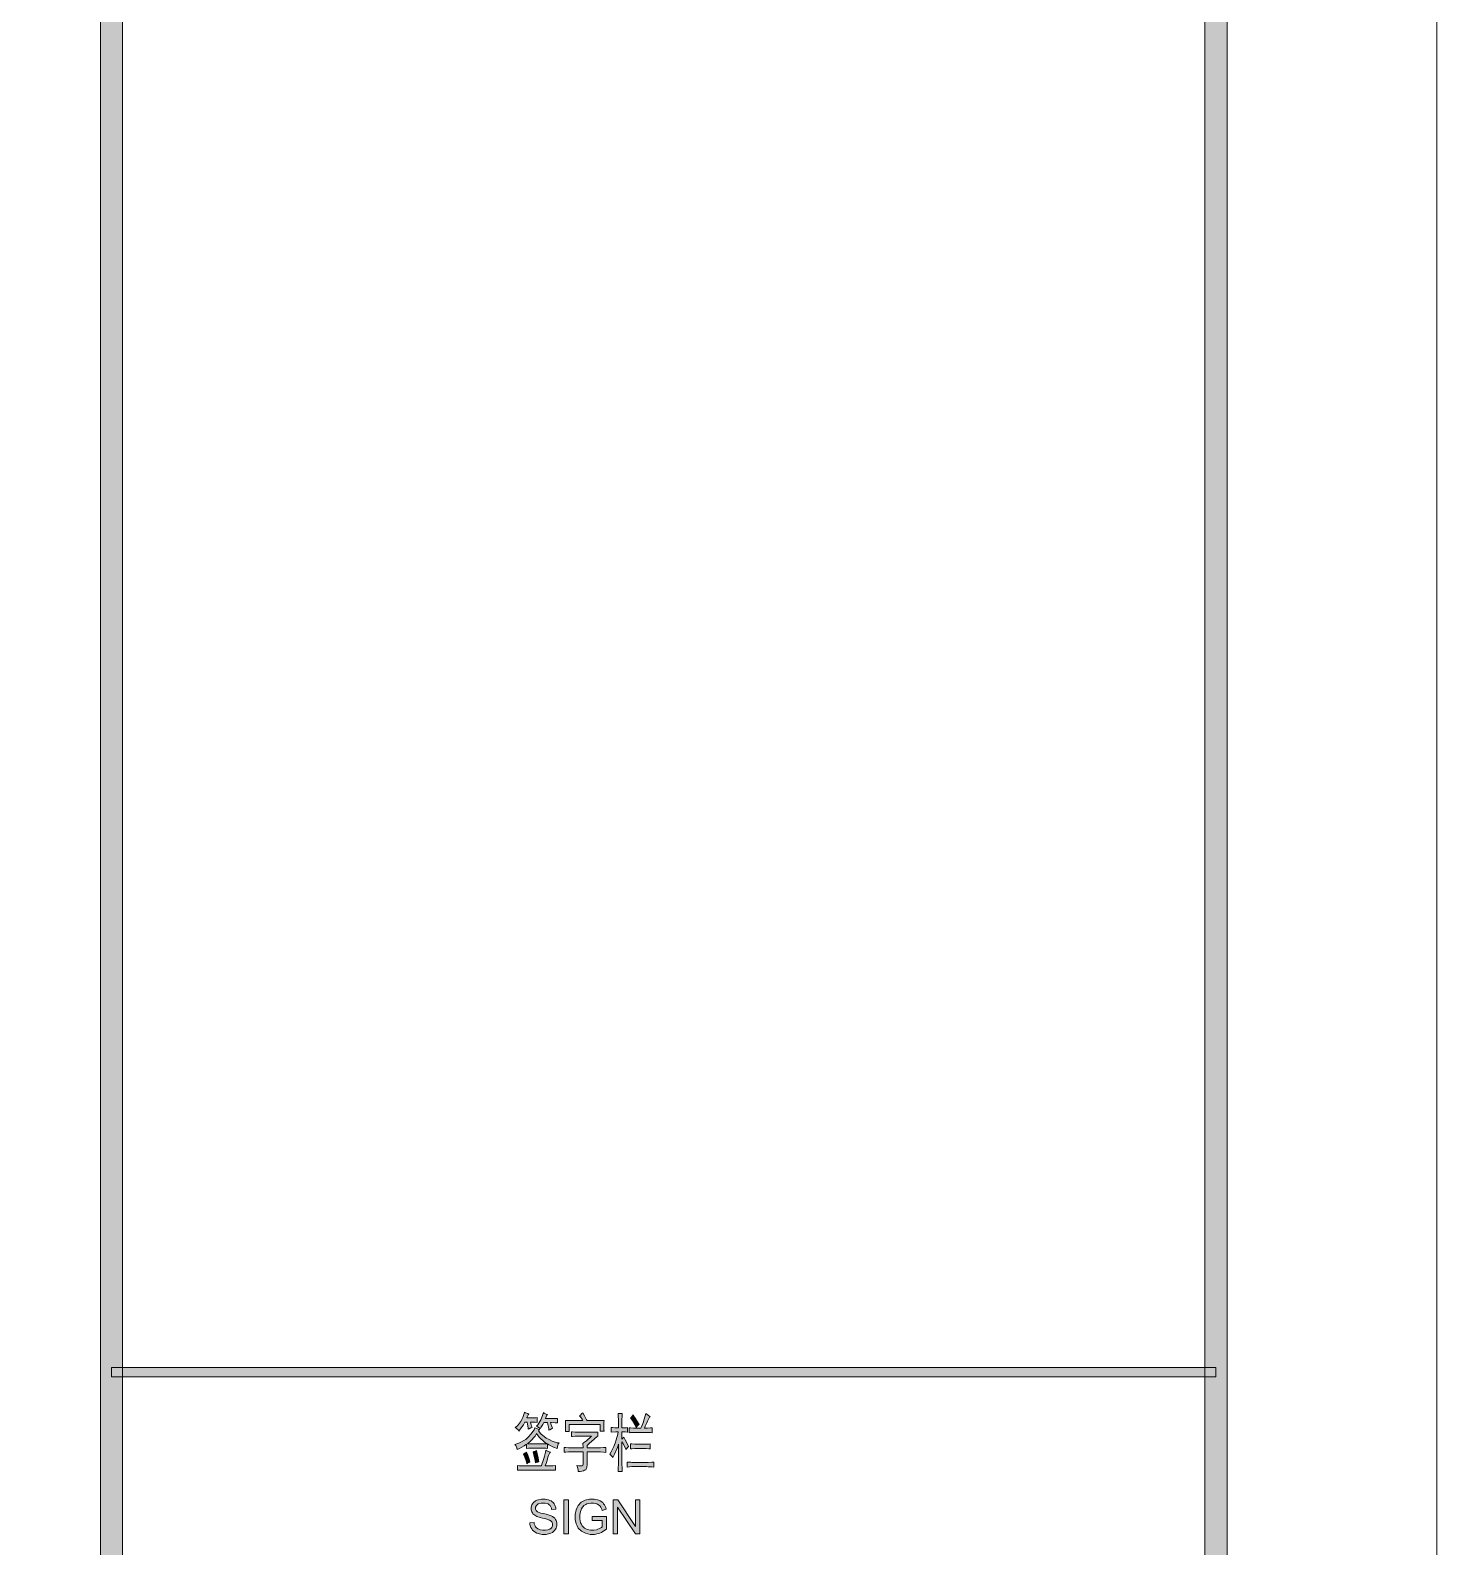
# Model space of a CAD drawing. Header units: millimetres. Extents: x 0 to 829, y 0 to 586.
# Drawn here: x 766.3 to 829.2, y 166.3 to 234 of the extents above; entities that cross this region are included whole.
import ezdxf

# ---------------------------------------------------------------- set-up
doc = ezdxf.new("R2010")
doc.units = ezdxf.units.MM

msp = doc.modelspace()

# ---------------------------------------------------------------- hatches: boundary and pattern name
h = msp.add_hatch(color=0)
h.dxf.hatch_style = 2
h.paths.add_polyline_path([(819.788528, 9.36625), (818.80075, 10.3505), (818.80075, 575.281778), (819.788528, 576.266028)])
h = msp.add_hatch(color=0)
h.dxf.hatch_style = 2
h.paths.add_polyline_path([(770.449028, 9.860139), (769.464778, 9.860139), (769.464778, 575.772139), (770.449028, 575.772139)])
h = msp.add_hatch(color=0)
h.dxf.hatch_style = 2
h.paths.add_polyline_path([(819.294639, 174.265167), (819.294639, 173.841833), (769.958667, 173.841833), (769.958667, 174.265167)])
h = msp.add_hatch(color=0)
h.dxf.hatch_style = 2
h.paths.add_polyline_path([(788.966333, 171.806306), (788.885194, 171.813361), (788.7335, 171.820417), (788.666472, 171.820417), (788.684111, 171.756917), (788.722917, 171.636972), (788.744083, 171.573472), (788.691167, 171.559361), (788.610028, 171.520556), (788.57475, 171.495861), (788.567694, 171.562889), (788.539472, 171.725167), (788.518306, 171.820417), (788.426583, 171.820417), (788.356028, 171.696944), (788.218444, 171.495861), (788.151417, 171.41825), (788.119667, 171.467639), (788.038528, 171.54525), (787.992667, 171.573472), (788.087917, 171.651083), (788.232556, 171.831), (788.281944, 171.929778), (788.327806, 172.028556), (788.394833, 172.197889), (788.408944, 172.261389), (788.451278, 172.240222), (788.546528, 172.197889), (788.602972, 172.173194), (788.571222, 172.141444), (788.525361, 172.056778), (788.51125, 172.007389), (788.768778, 172.007389), (788.818167, 172.007389), (788.916944, 172.014444), (788.966333, 172.017972)])
h = msp.add_hatch(color=0)
h.dxf.hatch_style = 2
h.paths.add_polyline_path([(789.650722, 171.541722), (789.608389, 171.520556), (789.530778, 171.474694), (789.491972, 171.453528), (789.484917, 171.534667), (789.449639, 171.707528), (789.424944, 171.795722), (789.266194, 171.795722), (789.220333, 171.718111), (789.139194, 171.580528), (789.100389, 171.520556), (789.065111, 171.559361), (788.983972, 171.612278), (788.941639, 171.629917), (789.001611, 171.696944), (789.093333, 171.841583), (789.128611, 171.919194), (789.163889, 171.996806), (789.227389, 172.162611), (789.252083, 172.250806), (789.287361, 172.222583), (789.375556, 172.18025), (789.424944, 172.162611), (789.40025, 172.123806), (789.357917, 172.028556), (789.343806, 171.975639), (789.650722, 171.975639), (789.693056, 171.975639), (789.809472, 171.979167), (789.883556, 171.986222), (789.883556, 171.785139), (789.770667, 171.792194), (789.611917, 171.795722), (789.566056, 171.795722), (789.583694, 171.746333), (789.626028, 171.619333)])
h = msp.add_hatch(color=0)
h.dxf.hatch_style = 2
h.paths.add_polyline_path([(791.008917, 172.240222), (791.086528, 172.102639), (791.181778, 171.922722), (791.199417, 171.883917), (791.957889, 171.883917), (791.954361, 171.802778), (791.947306, 171.675778), (791.947306, 171.629917), (791.947306, 171.591111), (791.954361, 171.48175), (791.957889, 171.407667), (791.792083, 171.407667), (791.792083, 171.707528), (790.398611, 171.707528), (790.398611, 171.397083), (790.232806, 171.397083), (790.236333, 171.474694), (790.243389, 171.598167), (790.243389, 171.6405), (790.243389, 171.686361), (790.236333, 171.806306), (790.232806, 171.883917), (791.008917, 171.883917), (790.977167, 171.947417), (790.906611, 172.056778), (790.867806, 172.106167), (790.899556, 172.134389), (790.970111, 172.201417)])
h = msp.add_hatch(color=0)
h.dxf.hatch_style = 2
h.paths.add_polyline_path([(792.282444, 171.573472), (792.335361, 171.573472), (792.444722, 171.569944), (792.497639, 171.562889), (792.599944, 171.562889), (792.599944, 171.831), (792.599944, 171.912139), (792.592889, 172.095583), (792.589361, 172.197889), (792.772806, 172.197889), (792.76575, 172.106167), (792.755167, 171.922722), (792.755167, 171.831), (792.755167, 171.562889), (792.857472, 171.562889), (792.889222, 171.562889), (792.963306, 171.569944), (793.005639, 171.573472), (793.005639, 171.365333), (792.991528, 171.368861), (792.906861, 171.379444), (792.839833, 171.3865), (792.755167, 171.3865), (792.755167, 171.051361), (792.839833, 171.143083), (792.899806, 171.030194), (793.005639, 170.825583), (793.055028, 170.730333), (793.023278, 170.698583), (792.959778, 170.631556), (792.931556, 170.596278), (792.882167, 170.709167), (792.793972, 170.882028), (792.755167, 170.942), (792.755167, 170.088278), (792.755167, 169.971861), (792.76575, 169.731972), (792.772806, 169.6085), (792.589361, 169.6085), (792.592889, 169.7355), (792.599944, 169.975389), (792.599944, 170.088278), (792.599944, 170.829111), (792.554083, 170.688), (792.427083, 170.391667), (792.349472, 170.2435), (792.314194, 170.285833), (792.247167, 170.359917), (792.215417, 170.388139), (792.278917, 170.486917), (792.395333, 170.733861), (792.44825, 170.882028), (792.501167, 171.026667), (792.57525, 171.280667), (792.589361, 171.3865), (792.483528, 171.3865), (792.282444, 171.365333)])
h = msp.add_hatch(color=0)
h.dxf.hatch_style = 2
h.paths.add_polyline_path([(794.021639, 172.074417), (793.989889, 172.035611), (793.926389, 171.92625), (793.894639, 171.859222), (793.862889, 171.788667), (793.799389, 171.629917), (793.764111, 171.541722), (793.824083, 171.541722), (793.898167, 171.54525), (794.039278, 171.559361), (794.106306, 171.562889), (794.106306, 171.340639), (794.039278, 171.347694), (793.894639, 171.351222), (793.8135, 171.351222), (793.365472, 171.351222), (793.280806, 171.351222), (793.139694, 171.347694), (793.08325, 171.340639), (793.08325, 171.562889), (793.139694, 171.559361), (793.280806, 171.54525), (793.365472, 171.541722), (793.605361, 171.541722), (793.633583, 171.612278), (793.690028, 171.756917), (793.714722, 171.831), (793.739417, 171.901556), (793.792333, 172.092056), (793.824083, 172.208472), (793.862889, 172.173194), (793.965194, 172.106167)])
h = msp.add_hatch(color=0)
h.dxf.hatch_style = 2
h.paths.add_polyline_path([(793.256111, 172.141444), (793.323139, 172.042667), (793.457194, 171.823944), (793.524222, 171.707528), (793.488944, 171.679306), (793.421917, 171.619333), (793.390167, 171.584056), (793.340778, 171.689889), (793.213778, 171.901556), (793.139694, 172.007389), (793.164389, 172.028556), (793.224361, 172.095583)])
h = msp.add_hatch(color=0)
h.paths.add_polyline_path([(789.865917, 170.642139), (789.703639, 170.702111), (789.484917, 170.804417), (789.424944, 170.843222), (789.424944, 170.642139), (789.350861, 170.649194), (789.206222, 170.652722), (789.135667, 170.652722), (788.811111, 170.652722), (788.7335, 170.652722), (788.581806, 170.649194), (788.500667, 170.642139), (788.500667, 170.829111), (788.387778, 170.7515), (788.179639, 170.635083), (788.084389, 170.596278), (788.06675, 170.663306), (788.010306, 170.776194), (787.967972, 170.818528), (788.158472, 170.874972), (788.465389, 171.044306), (788.581806, 171.157194), (788.694694, 171.273611), (788.839333, 171.474694), (788.867556, 171.562889), (788.909889, 171.541722), (789.008667, 171.502917), (789.068639, 171.485278), (789.033361, 171.428833), (789.139194, 171.301833), (789.372028, 171.104278), (789.506083, 171.03725), (789.636611, 170.966694), (789.858861, 170.896139), (789.950583, 170.896139), (789.911778, 170.843222), (789.872972, 170.712694)])
h.paths.add_polyline_path([(788.535944, 170.853806), (788.602972, 170.84675), (788.737028, 170.843222), (788.811111, 170.843222), (789.135667, 170.843222), (789.206222, 170.843222), (789.343806, 170.84675), (789.407306, 170.853806), (789.290889, 170.920833), (789.054528, 171.146611), (788.934583, 171.308889), (788.874611, 171.196), (788.677056, 170.970222)])
h = msp.add_hatch(color=0)
h.dxf.hatch_style = 2
h.paths.add_polyline_path([(791.675667, 171.375917), (791.675667, 171.174833), (791.640389, 171.153667), (791.545139, 171.079583), (791.481639, 171.030194), (791.421667, 170.980806), (791.277028, 170.853806), (791.199417, 170.776194), (791.199417, 170.673889), (791.767389, 170.673889), (791.806194, 170.673889), (791.94025, 170.680944), (792.031972, 170.688), (792.031972, 170.46575), (791.94025, 170.476333), (791.806194, 170.486917), (791.767389, 170.486917), (791.199417, 170.486917), (791.199417, 169.918944), (791.195889, 169.809583), (791.139444, 169.682583), (791.090056, 169.664944), (791.040667, 169.647306), (790.896028, 169.619083), (790.800778, 169.6085), (790.79725, 169.664944), (790.7655, 169.799), (790.740806, 169.876611), (790.836056, 169.866028), (790.959528, 169.8625), (790.984222, 169.869556), (791.008917, 169.880139), (791.030083, 169.954222), (791.023028, 170.02125), (791.023028, 170.486917), (790.440944, 170.486917), (790.373917, 170.486917), (790.246917, 170.479861), (790.183417, 170.476333), (790.183417, 170.688), (790.246917, 170.680944), (790.370389, 170.673889), (790.433889, 170.673889), (791.023028, 170.673889), (791.023028, 170.726806), (791.015972, 170.818528), (791.008917, 170.864389), (791.044194, 170.885556), (791.128861, 170.949056), (791.174722, 170.987861), (791.220583, 171.026667), (791.333472, 171.125444), (791.4005, 171.185417), (790.751389, 171.185417), (790.673778, 171.185417), (790.550306, 171.181889), (790.500917, 171.174833), (790.500917, 171.3865), (790.550306, 171.379444), (790.67025, 171.375917), (790.740806, 171.375917)])
h = msp.add_hatch(color=0)
h.dxf.hatch_style = 2
h.paths.add_polyline_path([(793.78175, 170.829111), (793.838194, 170.829111), (793.954611, 170.836167), (794.014583, 170.843222), (794.014583, 170.620972), (793.954611, 170.631556), (793.838194, 170.642139), (793.78175, 170.642139), (793.390167, 170.642139), (793.326667, 170.642139), (793.206722, 170.631556), (793.14675, 170.620972), (793.14675, 170.843222), (793.206722, 170.843222), (793.326667, 170.836167), (793.390167, 170.829111)])
h = msp.add_hatch(color=0)
h.dxf.hatch_style = 2
h.paths.add_polyline_path([(788.394833, 169.675528), (788.32075, 169.675528), (788.172583, 169.672), (788.094972, 169.664944), (788.094972, 169.876611), (788.176111, 169.869556), (788.32075, 169.866028), (788.38425, 169.866028), (789.160361, 169.866028), (789.185056, 169.933056), (789.237972, 170.098861), (789.266194, 170.197639), (789.297944, 170.296417), (789.343806, 170.479861), (789.357917, 170.564528), (789.403778, 170.536306), (789.506083, 170.490444), (789.559, 170.476333), (789.530778, 170.441056), (789.474333, 170.328167), (789.449639, 170.247028), (789.424944, 170.165889), (789.3685, 169.975389), (789.333222, 169.866028), (789.446111, 169.866028), (789.675417, 169.869556), (789.791833, 169.876611), (789.791833, 169.664944), (789.675417, 169.672), (789.499028, 169.675528), (789.442583, 169.675528)])
h = msp.add_hatch(color=0)
h.dxf.hatch_style = 2
h.paths.add_polyline_path([(788.493611, 170.476333), (788.546528, 170.342278), (788.620611, 170.120028), (788.641778, 170.031833), (788.610028, 170.02125), (788.543, 169.982444), (788.51125, 169.954222), (788.493611, 170.042417), (788.419528, 170.257611), (788.359556, 170.388139), (788.380722, 170.40225), (788.44775, 170.448111)])
h = msp.add_hatch(color=0)
h.dxf.hatch_style = 2
h.paths.add_polyline_path([(788.89225, 169.996556), (788.881667, 170.098861), (788.82875, 170.349333), (788.793472, 170.4975), (788.825222, 170.504556), (788.902833, 170.525722), (788.941639, 170.543361), (788.959278, 170.476333), (789.008667, 170.225861), (789.043944, 170.042417), (789.001611, 170.035361), (788.927528, 170.014194)])
h = msp.add_hatch(color=0)
h.dxf.hatch_style = 2
h.paths.add_polyline_path([(793.855833, 170.02125), (793.926389, 170.02125), (794.092194, 170.024778), (794.187444, 170.031833), (794.187444, 169.809583), (794.092194, 169.813111), (793.926389, 169.827222), (793.855833, 169.83075), (793.206722, 169.83075), (792.991528, 169.809583), (792.991528, 170.031833), (793.044444, 170.031833), (793.153806, 170.024778), (793.206722, 170.02125)])
h = msp.add_hatch(color=0)
h.dxf.hatch_style = 2
h.paths.add_polyline_path([(788.645306, 167.318972), (788.835806, 167.336611), (788.842861, 167.276639), (788.874611, 167.184917), (788.899306, 167.146111), (788.924, 167.110833), (789.001611, 167.050861), (789.051, 167.029694), (789.103917, 167.005), (789.220333, 166.983833), (789.283833, 166.983833), (789.340278, 166.983833), (789.442583, 167.001472), (789.488444, 167.019111), (789.530778, 167.03675), (789.597806, 167.082611), (789.618972, 167.110833), (789.640139, 167.142583), (789.661306, 167.206083), (789.661306, 167.241361), (789.661306, 167.276639), (789.640139, 167.340139), (789.618972, 167.368361), (789.597806, 167.393056), (789.52725, 167.438917), (789.481389, 167.456556), (789.449639, 167.467139), (789.315583, 167.505944), (789.20975, 167.530639), (789.107444, 167.555333), (788.959278, 167.604722), (788.916944, 167.625889), (788.864028, 167.654111), (788.782889, 167.724667), (788.754667, 167.767), (788.729972, 167.809333), (788.70175, 167.904583), (788.70175, 167.9575), (788.70175, 168.013944), (788.737028, 168.123306), (788.768778, 168.172694), (788.800528, 168.222083), (788.895778, 168.299694), (788.959278, 168.324389), (789.022778, 168.349083), (789.160361, 168.377306), (789.237972, 168.377306), (789.322639, 168.377306), (789.470806, 168.349083), (789.534306, 168.320861), (789.601333, 168.296167), (789.700111, 168.215028), (789.731861, 168.162111), (789.767139, 168.109194), (789.805944, 167.98925), (789.809472, 167.922222), (789.615444, 167.908111), (789.608389, 167.978667), (789.555472, 168.088028), (789.509611, 168.123306), (789.46375, 168.162111), (789.333222, 168.197389), (789.245028, 168.197389), (789.153306, 168.197389), (789.01925, 168.165639), (788.980444, 168.130361), (788.938111, 168.098611), (788.895778, 168.017472), (788.895778, 167.971611), (788.895778, 167.929278), (788.924, 167.86225), (788.95575, 167.834028), (788.983972, 167.809333), (789.135667, 167.756417), (789.259139, 167.728194), (789.379083, 167.699972), (789.548417, 167.650583), (789.594278, 167.629417), (789.661306, 167.601194), (789.760083, 167.523583), (789.791833, 167.474194), (789.823583, 167.428333), (789.855333, 167.318972), (789.855333, 167.259), (789.855333, 167.199028), (789.820056, 167.082611), (789.784778, 167.029694), (789.7495, 166.976778), (789.650722, 166.892111), (789.583694, 166.863889), (789.520194, 166.835667), (789.375556, 166.803917), (789.294417, 166.803917), (789.188583, 166.803917), (789.01925, 166.835667), (788.948694, 166.863889), (788.878139, 166.895639), (788.768778, 166.983833), (788.729972, 167.043806), (788.691167, 167.103778), (788.648833, 167.241361)])
h = msp.add_hatch(color=0)
h.dxf.hatch_style = 2
h.paths.add_polyline_path([(790.16225, 166.828611), (790.16225, 168.349083), (790.363333, 168.349083), (790.363333, 166.828611)])
h = msp.add_hatch(color=0)
h.dxf.hatch_style = 2
h.paths.add_polyline_path([(791.428722, 167.424806), (791.428722, 167.604722), (792.074306, 167.604722), (792.074306, 167.040278), (792.000222, 166.983833), (791.845, 166.892111), (791.767389, 166.863889), (791.689778, 166.835667), (791.5275, 166.803917), (791.442833, 166.803917), (791.333472, 166.803917), (791.128861, 166.853306), (791.037139, 166.899167), (790.945417, 166.948556), (790.807833, 167.086139), (790.761972, 167.177861), (790.712583, 167.269583), (790.666722, 167.470667), (790.666722, 167.583556), (790.666722, 167.692917), (790.712583, 167.901056), (790.758444, 167.996306), (790.807833, 168.095083), (790.938361, 168.236194), (791.026556, 168.282056), (791.11475, 168.331444), (791.315833, 168.377306), (791.428722, 168.377306), (791.509861, 168.377306), (791.661556, 168.349083), (791.725056, 168.324389), (791.792083, 168.296167), (791.897917, 168.222083), (791.936722, 168.172694), (791.972, 168.126833), (792.031972, 168.003361), (792.049611, 167.92575), (791.869694, 167.876361), (791.852056, 167.932806), (791.809722, 168.024528), (791.785028, 168.059806), (791.756806, 168.091556), (791.68625, 168.144472), (791.636861, 168.165639), (791.591, 168.183278), (791.485167, 168.204444), (791.428722, 168.204444), (791.361694, 168.204444), (791.24175, 168.183278), (791.188833, 168.162111), (791.139444, 168.140944), (791.058306, 168.088028), (791.026556, 168.05275), (790.998333, 168.017472), (790.948944, 167.943389), (790.931306, 167.901056), (790.903083, 167.8305), (790.874861, 167.678806), (790.874861, 167.594139), (790.874861, 167.495361), (790.910139, 167.3225), (790.945417, 167.255472), (790.980694, 167.184917), (791.079472, 167.086139), (791.1465, 167.050861), (791.213528, 167.019111), (791.358167, 166.983833), (791.43225, 166.983833), (791.49575, 166.983833), (791.626278, 167.012056), (791.68625, 167.03675), (791.74975, 167.061444), (791.845, 167.114361), (791.87675, 167.142583), (791.87675, 167.424806)])
h = msp.add_hatch(color=0)
h.dxf.hatch_style = 2
h.paths.add_polyline_path([(792.367111, 166.828611), (792.367111, 168.349083), (792.57525, 168.349083), (793.369, 167.156694), (793.369, 168.349083), (793.563028, 168.349083), (793.563028, 166.828611), (793.358417, 166.828611), (792.561139, 168.024528), (792.561139, 166.828611)])

# ---------------------------------------------------------------- linework, layer by layer
at = {"color": 0, "lineweight": 0}
for points in [[(0, 0), (0, 585.632278), (829.154778, 585.632278), (829.154778, 0)], [(819.788528, 9.36625), (818.80075, 10.3505), (818.80075, 575.281778), (819.788528, 576.266028)], [(770.449028, 9.860139), (769.464778, 9.860139), (769.464778, 575.772139), (770.449028, 575.772139)], [(819.294639, 174.265167), (819.294639, 173.841833), (769.958667, 173.841833), (769.958667, 174.265167)], [(788.966333, 171.806306), (788.885194, 171.813361), (788.7335, 171.820417), (788.666472, 171.820417), (788.684111, 171.756917), (788.722917, 171.636972), (788.744083, 171.573472), (788.691167, 171.559361), (788.610028, 171.520556), (788.57475, 171.495861), (788.567694, 171.562889), (788.539472, 171.725167), (788.518306, 171.820417), (788.426583, 171.820417), (788.356028, 171.696944), (788.218444, 171.495861), (788.151417, 171.41825), (788.119667, 171.467639), (788.038528, 171.54525), (787.992667, 171.573472), (788.087917, 171.651083), (788.232556, 171.831), (788.281944, 171.929778), (788.327806, 172.028556), (788.394833, 172.197889), (788.408944, 172.261389), (788.451278, 172.240222), (788.546528, 172.197889), (788.602972, 172.173194), (788.571222, 172.141444), (788.525361, 172.056778), (788.51125, 172.007389), (788.768778, 172.007389), (788.818167, 172.007389), (788.916944, 172.014444), (788.966333, 172.017972)], [(789.650722, 171.541722), (789.608389, 171.520556), (789.530778, 171.474694), (789.491972, 171.453528), (789.484917, 171.534667), (789.449639, 171.707528), (789.424944, 171.795722), (789.266194, 171.795722), (789.220333, 171.718111), (789.139194, 171.580528), (789.100389, 171.520556), (789.065111, 171.559361), (788.983972, 171.612278), (788.941639, 171.629917), (789.001611, 171.696944), (789.093333, 171.841583), (789.128611, 171.919194), (789.163889, 171.996806), (789.227389, 172.162611), (789.252083, 172.250806), (789.287361, 172.222583), (789.375556, 172.18025), (789.424944, 172.162611), (789.40025, 172.123806), (789.357917, 172.028556), (789.343806, 171.975639), (789.650722, 171.975639), (789.693056, 171.975639), (789.809472, 171.979167), (789.883556, 171.986222), (789.883556, 171.785139), (789.770667, 171.792194), (789.611917, 171.795722), (789.566056, 171.795722), (789.583694, 171.746333), (789.626028, 171.619333)], [(791.008917, 172.240222), (791.086528, 172.102639), (791.181778, 171.922722), (791.199417, 171.883917), (791.957889, 171.883917), (791.954361, 171.802778), (791.947306, 171.675778), (791.947306, 171.629917), (791.947306, 171.591111), (791.954361, 171.48175), (791.957889, 171.407667), (791.792083, 171.407667), (791.792083, 171.707528), (790.398611, 171.707528), (790.398611, 171.397083), (790.232806, 171.397083), (790.236333, 171.474694), (790.243389, 171.598167), (790.243389, 171.6405), (790.243389, 171.686361), (790.236333, 171.806306), (790.232806, 171.883917), (791.008917, 171.883917), (790.977167, 171.947417), (790.906611, 172.056778), (790.867806, 172.106167), (790.899556, 172.134389), (790.970111, 172.201417)], [(792.282444, 171.573472), (792.335361, 171.573472), (792.444722, 171.569944), (792.497639, 171.562889), (792.599944, 171.562889), (792.599944, 171.831), (792.599944, 171.912139), (792.592889, 172.095583), (792.589361, 172.197889), (792.772806, 172.197889), (792.76575, 172.106167), (792.755167, 171.922722), (792.755167, 171.831), (792.755167, 171.562889), (792.857472, 171.562889), (792.889222, 171.562889), (792.963306, 171.569944), (793.005639, 171.573472), (793.005639, 171.365333), (792.991528, 171.368861), (792.906861, 171.379444), (792.839833, 171.3865), (792.755167, 171.3865), (792.755167, 171.051361), (792.839833, 171.143083), (792.899806, 171.030194), (793.005639, 170.825583), (793.055028, 170.730333), (793.023278, 170.698583), (792.959778, 170.631556), (792.931556, 170.596278), (792.882167, 170.709167), (792.793972, 170.882028), (792.755167, 170.942), (792.755167, 170.088278), (792.755167, 169.971861), (792.76575, 169.731972), (792.772806, 169.6085), (792.589361, 169.6085), (792.592889, 169.7355), (792.599944, 169.975389), (792.599944, 170.088278), (792.599944, 170.829111), (792.554083, 170.688), (792.427083, 170.391667), (792.349472, 170.2435), (792.314194, 170.285833), (792.247167, 170.359917), (792.215417, 170.388139), (792.278917, 170.486917), (792.395333, 170.733861), (792.44825, 170.882028), (792.501167, 171.026667), (792.57525, 171.280667), (792.589361, 171.3865), (792.483528, 171.3865), (792.282444, 171.365333)], [(794.021639, 172.074417), (793.989889, 172.035611), (793.926389, 171.92625), (793.894639, 171.859222), (793.862889, 171.788667), (793.799389, 171.629917), (793.764111, 171.541722), (793.824083, 171.541722), (793.898167, 171.54525), (794.039278, 171.559361), (794.106306, 171.562889), (794.106306, 171.340639), (794.039278, 171.347694), (793.894639, 171.351222), (793.8135, 171.351222), (793.365472, 171.351222), (793.280806, 171.351222), (793.139694, 171.347694), (793.08325, 171.340639), (793.08325, 171.562889), (793.139694, 171.559361), (793.280806, 171.54525), (793.365472, 171.541722), (793.605361, 171.541722), (793.633583, 171.612278), (793.690028, 171.756917), (793.714722, 171.831), (793.739417, 171.901556), (793.792333, 172.092056), (793.824083, 172.208472), (793.862889, 172.173194), (793.965194, 172.106167)], [(793.256111, 172.141444), (793.323139, 172.042667), (793.457194, 171.823944), (793.524222, 171.707528), (793.488944, 171.679306), (793.421917, 171.619333), (793.390167, 171.584056), (793.340778, 171.689889), (793.213778, 171.901556), (793.139694, 172.007389), (793.164389, 172.028556), (793.224361, 172.095583)], [(789.865917, 170.642139), (789.703639, 170.702111), (789.484917, 170.804417), (789.424944, 170.843222), (789.424944, 170.642139), (789.350861, 170.649194), (789.206222, 170.652722), (789.135667, 170.652722), (788.811111, 170.652722), (788.7335, 170.652722), (788.581806, 170.649194), (788.500667, 170.642139), (788.500667, 170.829111), (788.387778, 170.7515), (788.179639, 170.635083), (788.084389, 170.596278), (788.06675, 170.663306), (788.010306, 170.776194), (787.967972, 170.818528), (788.158472, 170.874972), (788.465389, 171.044306), (788.581806, 171.157194), (788.694694, 171.273611), (788.839333, 171.474694), (788.867556, 171.562889), (788.909889, 171.541722), (789.008667, 171.502917), (789.068639, 171.485278), (789.033361, 171.428833), (789.139194, 171.301833), (789.372028, 171.104278), (789.506083, 171.03725), (789.636611, 170.966694), (789.858861, 170.896139), (789.950583, 170.896139), (789.911778, 170.843222), (789.872972, 170.712694)], [(788.535944, 170.853806), (788.602972, 170.84675), (788.737028, 170.843222), (788.811111, 170.843222), (789.135667, 170.843222), (789.206222, 170.843222), (789.343806, 170.84675), (789.407306, 170.853806), (789.290889, 170.920833), (789.054528, 171.146611), (788.934583, 171.308889), (788.874611, 171.196), (788.677056, 170.970222)], [(791.675667, 171.375917), (791.675667, 171.174833), (791.640389, 171.153667), (791.545139, 171.079583), (791.481639, 171.030194), (791.421667, 170.980806), (791.277028, 170.853806), (791.199417, 170.776194), (791.199417, 170.673889), (791.767389, 170.673889), (791.806194, 170.673889), (791.94025, 170.680944), (792.031972, 170.688), (792.031972, 170.46575), (791.94025, 170.476333), (791.806194, 170.486917), (791.767389, 170.486917), (791.199417, 170.486917), (791.199417, 169.918944), (791.195889, 169.809583), (791.139444, 169.682583), (791.090056, 169.664944), (791.040667, 169.647306), (790.896028, 169.619083), (790.800778, 169.6085), (790.79725, 169.664944), (790.7655, 169.799), (790.740806, 169.876611), (790.836056, 169.866028), (790.959528, 169.8625), (790.984222, 169.869556), (791.008917, 169.880139), (791.030083, 169.954222), (791.023028, 170.02125), (791.023028, 170.486917), (790.440944, 170.486917), (790.373917, 170.486917), (790.246917, 170.479861), (790.183417, 170.476333), (790.183417, 170.688), (790.246917, 170.680944), (790.370389, 170.673889), (790.433889, 170.673889), (791.023028, 170.673889), (791.023028, 170.726806), (791.015972, 170.818528), (791.008917, 170.864389), (791.044194, 170.885556), (791.128861, 170.949056), (791.174722, 170.987861), (791.220583, 171.026667), (791.333472, 171.125444), (791.4005, 171.185417), (790.751389, 171.185417), (790.673778, 171.185417), (790.550306, 171.181889), (790.500917, 171.174833), (790.500917, 171.3865), (790.550306, 171.379444), (790.67025, 171.375917), (790.740806, 171.375917)], [(793.78175, 170.829111), (793.838194, 170.829111), (793.954611, 170.836167), (794.014583, 170.843222), (794.014583, 170.620972), (793.954611, 170.631556), (793.838194, 170.642139), (793.78175, 170.642139), (793.390167, 170.642139), (793.326667, 170.642139), (793.206722, 170.631556), (793.14675, 170.620972), (793.14675, 170.843222), (793.206722, 170.843222), (793.326667, 170.836167), (793.390167, 170.829111)], [(788.394833, 169.675528), (788.32075, 169.675528), (788.172583, 169.672), (788.094972, 169.664944), (788.094972, 169.876611), (788.176111, 169.869556), (788.32075, 169.866028), (788.38425, 169.866028), (789.160361, 169.866028), (789.185056, 169.933056), (789.237972, 170.098861), (789.266194, 170.197639), (789.297944, 170.296417), (789.343806, 170.479861), (789.357917, 170.564528), (789.403778, 170.536306), (789.506083, 170.490444), (789.559, 170.476333), (789.530778, 170.441056), (789.474333, 170.328167), (789.449639, 170.247028), (789.424944, 170.165889), (789.3685, 169.975389), (789.333222, 169.866028), (789.446111, 169.866028), (789.675417, 169.869556), (789.791833, 169.876611), (789.791833, 169.664944), (789.675417, 169.672), (789.499028, 169.675528), (789.442583, 169.675528)], [(788.493611, 170.476333), (788.546528, 170.342278), (788.620611, 170.120028), (788.641778, 170.031833), (788.610028, 170.02125), (788.543, 169.982444), (788.51125, 169.954222), (788.493611, 170.042417), (788.419528, 170.257611), (788.359556, 170.388139), (788.380722, 170.40225), (788.44775, 170.448111)], [(788.89225, 169.996556), (788.881667, 170.098861), (788.82875, 170.349333), (788.793472, 170.4975), (788.825222, 170.504556), (788.902833, 170.525722), (788.941639, 170.543361), (788.959278, 170.476333), (789.008667, 170.225861), (789.043944, 170.042417), (789.001611, 170.035361), (788.927528, 170.014194)], [(793.855833, 170.02125), (793.926389, 170.02125), (794.092194, 170.024778), (794.187444, 170.031833), (794.187444, 169.809583), (794.092194, 169.813111), (793.926389, 169.827222), (793.855833, 169.83075), (793.206722, 169.83075), (792.991528, 169.809583), (792.991528, 170.031833), (793.044444, 170.031833), (793.153806, 170.024778), (793.206722, 170.02125)], [(788.645306, 167.318972), (788.835806, 167.336611), (788.842861, 167.276639), (788.874611, 167.184917), (788.899306, 167.146111), (788.924, 167.110833), (789.001611, 167.050861), (789.051, 167.029694), (789.103917, 167.005), (789.220333, 166.983833), (789.283833, 166.983833), (789.340278, 166.983833), (789.442583, 167.001472), (789.488444, 167.019111), (789.530778, 167.03675), (789.597806, 167.082611), (789.618972, 167.110833), (789.640139, 167.142583), (789.661306, 167.206083), (789.661306, 167.241361), (789.661306, 167.276639), (789.640139, 167.340139), (789.618972, 167.368361), (789.597806, 167.393056), (789.52725, 167.438917), (789.481389, 167.456556), (789.449639, 167.467139), (789.315583, 167.505944), (789.20975, 167.530639), (789.107444, 167.555333), (788.959278, 167.604722), (788.916944, 167.625889), (788.864028, 167.654111), (788.782889, 167.724667), (788.754667, 167.767), (788.729972, 167.809333), (788.70175, 167.904583), (788.70175, 167.9575), (788.70175, 168.013944), (788.737028, 168.123306), (788.768778, 168.172694), (788.800528, 168.222083), (788.895778, 168.299694), (788.959278, 168.324389), (789.022778, 168.349083), (789.160361, 168.377306), (789.237972, 168.377306), (789.322639, 168.377306), (789.470806, 168.349083), (789.534306, 168.320861), (789.601333, 168.296167), (789.700111, 168.215028), (789.731861, 168.162111), (789.767139, 168.109194), (789.805944, 167.98925), (789.809472, 167.922222), (789.615444, 167.908111), (789.608389, 167.978667), (789.555472, 168.088028), (789.509611, 168.123306), (789.46375, 168.162111), (789.333222, 168.197389), (789.245028, 168.197389), (789.153306, 168.197389), (789.01925, 168.165639), (788.980444, 168.130361), (788.938111, 168.098611), (788.895778, 168.017472), (788.895778, 167.971611), (788.895778, 167.929278), (788.924, 167.86225), (788.95575, 167.834028), (788.983972, 167.809333), (789.135667, 167.756417), (789.259139, 167.728194), (789.379083, 167.699972), (789.548417, 167.650583), (789.594278, 167.629417), (789.661306, 167.601194), (789.760083, 167.523583), (789.791833, 167.474194), (789.823583, 167.428333), (789.855333, 167.318972), (789.855333, 167.259), (789.855333, 167.199028), (789.820056, 167.082611), (789.784778, 167.029694), (789.7495, 166.976778), (789.650722, 166.892111), (789.583694, 166.863889), (789.520194, 166.835667), (789.375556, 166.803917), (789.294417, 166.803917), (789.188583, 166.803917), (789.01925, 166.835667), (788.948694, 166.863889), (788.878139, 166.895639), (788.768778, 166.983833), (788.729972, 167.043806), (788.691167, 167.103778), (788.648833, 167.241361)], [(790.16225, 166.828611), (790.16225, 168.349083), (790.363333, 168.349083), (790.363333, 166.828611)], [(791.428722, 167.424806), (791.428722, 167.604722), (792.074306, 167.604722), (792.074306, 167.040278), (792.000222, 166.983833), (791.845, 166.892111), (791.767389, 166.863889), (791.689778, 166.835667), (791.5275, 166.803917), (791.442833, 166.803917), (791.333472, 166.803917), (791.128861, 166.853306), (791.037139, 166.899167), (790.945417, 166.948556), (790.807833, 167.086139), (790.761972, 167.177861), (790.712583, 167.269583), (790.666722, 167.470667), (790.666722, 167.583556), (790.666722, 167.692917), (790.712583, 167.901056), (790.758444, 167.996306), (790.807833, 168.095083), (790.938361, 168.236194), (791.026556, 168.282056), (791.11475, 168.331444), (791.315833, 168.377306), (791.428722, 168.377306), (791.509861, 168.377306), (791.661556, 168.349083), (791.725056, 168.324389), (791.792083, 168.296167), (791.897917, 168.222083), (791.936722, 168.172694), (791.972, 168.126833), (792.031972, 168.003361), (792.049611, 167.92575), (791.869694, 167.876361), (791.852056, 167.932806), (791.809722, 168.024528), (791.785028, 168.059806), (791.756806, 168.091556), (791.68625, 168.144472), (791.636861, 168.165639), (791.591, 168.183278), (791.485167, 168.204444), (791.428722, 168.204444), (791.361694, 168.204444), (791.24175, 168.183278), (791.188833, 168.162111), (791.139444, 168.140944), (791.058306, 168.088028), (791.026556, 168.05275), (790.998333, 168.017472), (790.948944, 167.943389), (790.931306, 167.901056), (790.903083, 167.8305), (790.874861, 167.678806), (790.874861, 167.594139), (790.874861, 167.495361), (790.910139, 167.3225), (790.945417, 167.255472), (790.980694, 167.184917), (791.079472, 167.086139), (791.1465, 167.050861), (791.213528, 167.019111), (791.358167, 166.983833), (791.43225, 166.983833), (791.49575, 166.983833), (791.626278, 167.012056), (791.68625, 167.03675), (791.74975, 167.061444), (791.845, 167.114361), (791.87675, 167.142583), (791.87675, 167.424806)], [(792.367111, 166.828611), (792.367111, 168.349083), (792.57525, 168.349083), (793.369, 167.156694), (793.369, 168.349083), (793.563028, 168.349083), (793.563028, 166.828611), (793.358417, 166.828611), (792.561139, 168.024528), (792.561139, 166.828611)]]:
    msp.add_lwpolyline(points, close=True, dxfattribs=at)

doc.saveas('drawing.dxf')
